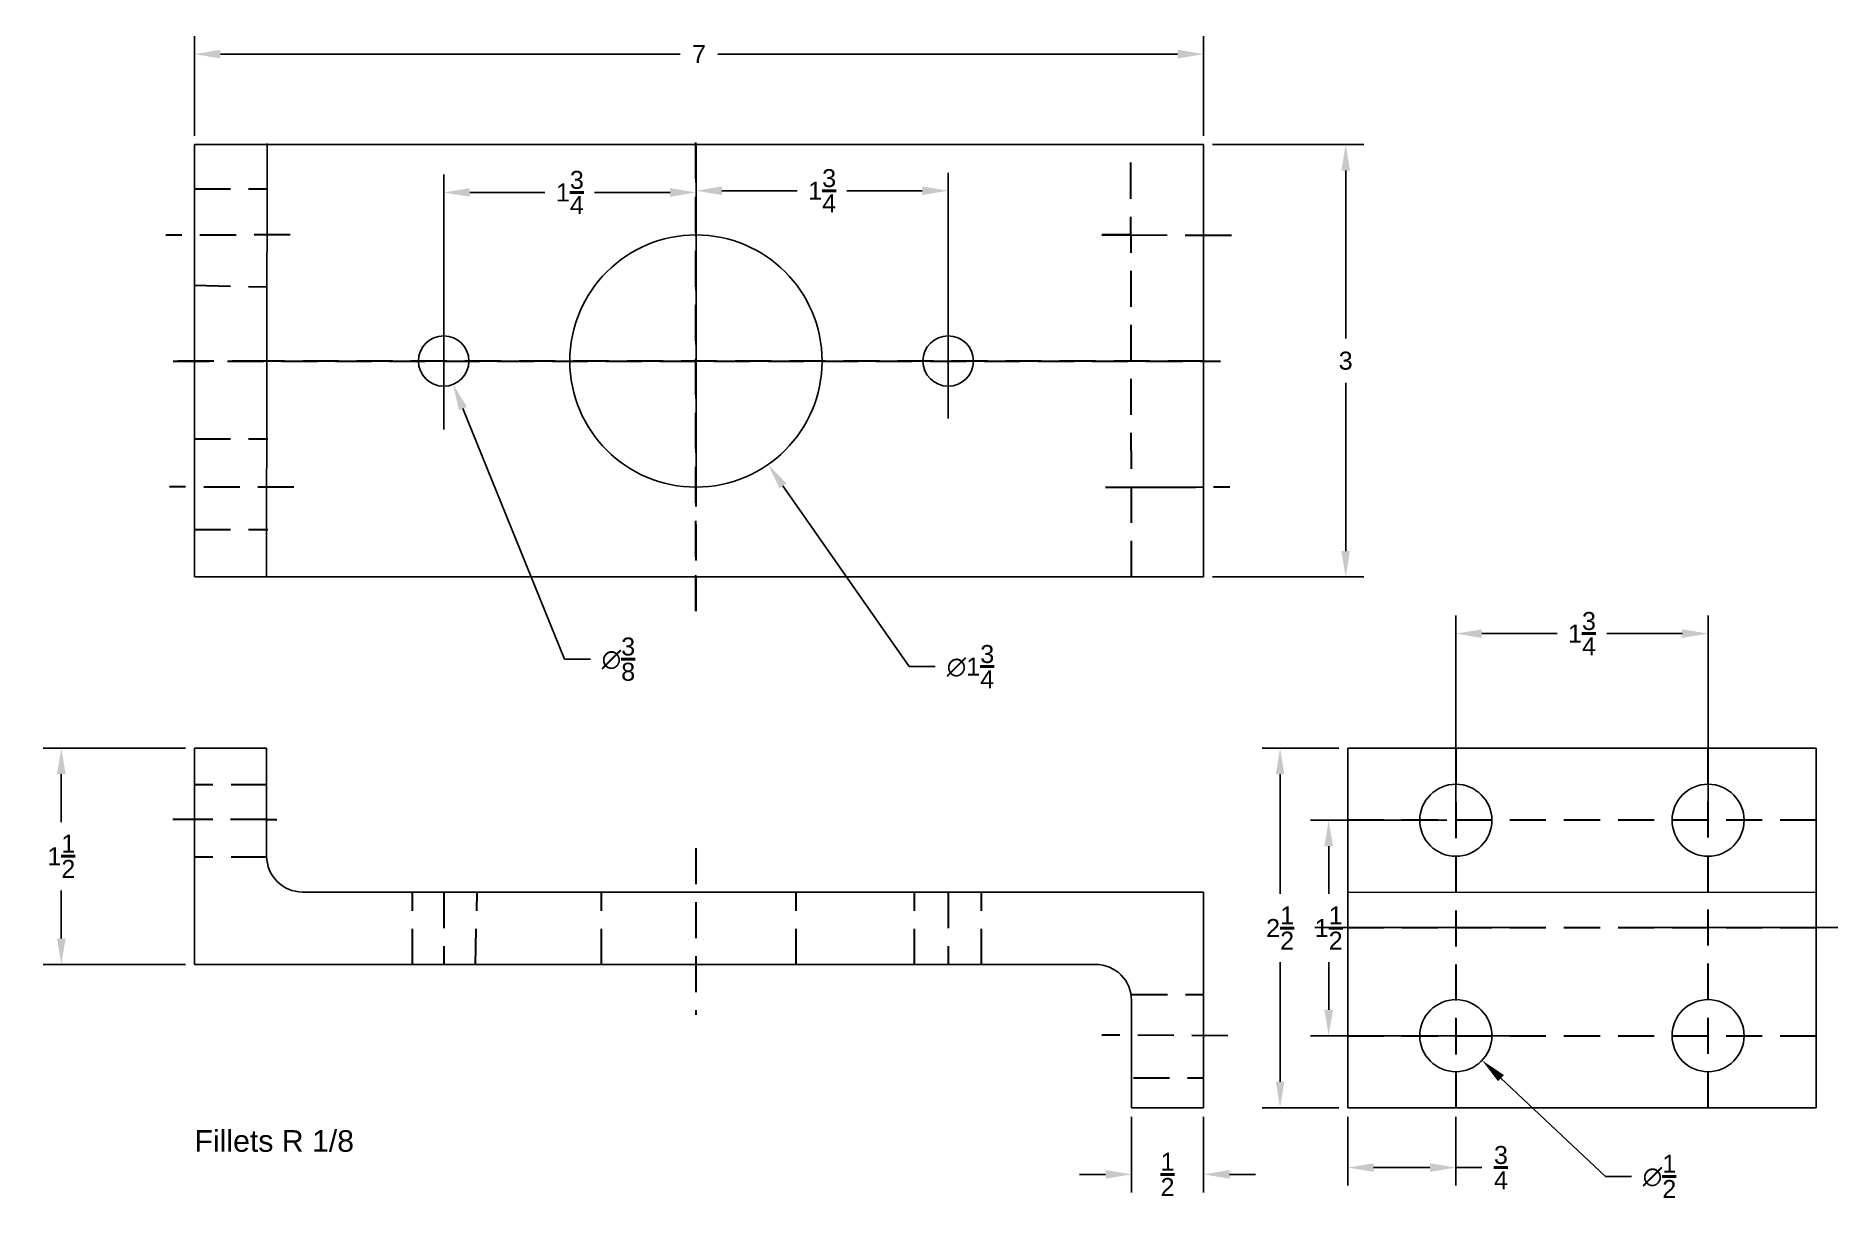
# Model space of a CAD drawing. Header units: inches. Extents: x -4.8 to 7.7, y -0.3 to 7.8.
import ezdxf

# ---------------------------------------------------------------- set-up
doc = ezdxf.new("R2010")
doc.units = ezdxf.units.IN
doc.header["$MEASUREMENT"] = 0
doc.linetypes.add('CENTER', pattern=[2, 1.25, -0.25, 0.25, -0.25])
doc.linetypes.add('HIDDEN', pattern=[0.375, 0.25, -0.125])
for name, color, linetype in [('Center lines', 1, 'CENTER'), ('Object Lines', 5, 'Continuous'), ('Ttitle Block lettering', 3, 'Continuous')]:
    doc.layers.add(name, color=color, linetype=linetype)
doc.layers.add('Dimensions', color=6, linetype='Continuous', lineweight=40)
doc.layers.add('Hidden Lines', color=4, linetype='HIDDEN', lineweight=30)
doc.styles.get("Standard").update_dxf_attribs({"font": 'arial.ttf'})
doc.dimstyles.new('Mechanical', dxfattribs={"dimtxt": 0.125, "dimasz": 0.18, "dimexe": 0.125, "dimexo": 0.0625, "dimgap": 0.09, "dimtad": 0, "dimtih": 1, "dimtoh": 1, "dimdec": 4, "dimzin": 0, "dimdsep": 46, "dimlunit": 5, "dimtxsty": 'Standard', "dimcen": -0.125, "dimadec": 0, "dimazin": 0, "dimtfac": 1, "dimtdec": 4, "dimtofl": 0, "dimtmove": 0, "dimatfit": 3, "dimfxl": 1, "dimtolj": 1, "dimtzin": 0, "dimarcsym": 0})

# ---------------------------------------------------------------- blocks, each defined once
blk = doc.blocks.new('*D15')
at = {"layer": 'Defpoints', "color": 0}
for p in [(-3.682, 2.812), (-4.606, 1.312), (-3.682, 1.312)]:
    blk.add_point(p, dxfattribs=at)
at = {"layer": 'Dimensions', "color": 0, "lineweight": -2}
for p, q in [((-3.744, 2.812), (-4.731, 2.812)), ((-4.606, 2.632), (-4.606, 2.298)), ((-4.606, 1.492), (-4.606, 1.825)), ((-3.744, 1.312), (-4.731, 1.312))]:
    blk.add_line(p, q, dxfattribs=at)
at = {"layer": 'Dimensions', "color": 0}
for points in [[(-4.636, 2.632), (-4.576, 2.632), (-4.606, 2.812)], [(-4.636, 1.492), (-4.576, 1.492), (-4.606, 1.312)]]:
    blk.add_solid(points, dxfattribs=at)
at = {"layer": 'Dimensions', "color": 0, "insert": (-4.606, 2.062), "char_height": 0.125, "attachment_point": 5}
blk.add_mtext('\\A1;1{\\H1.000000x;\\S1/2;}', dxfattribs=at)
blk = doc.blocks.new('*D16')
at = {"layer": 'Defpoints', "color": 0}
for p in [(2.818, 0.317), (3.318, 0.317), (3.318, -0.145)]:
    blk.add_point(p, dxfattribs=at)
at = {"layer": 'Dimensions', "color": 0, "lineweight": -2}
for p, q in [((2.818, 0.255), (2.818, -0.27)), ((3.318, 0.255), (3.318, -0.27)), ((2.638, -0.145), (2.458, -0.145)), ((3.498, -0.145), (3.678, -0.145))]:
    blk.add_line(p, q, dxfattribs=at)
at = {"layer": 'Dimensions', "color": 0}
for points in [[(2.638, -0.115), (2.638, -0.175), (2.818, -0.145)], [(3.498, -0.115), (3.498, -0.175), (3.318, -0.145)]]:
    blk.add_solid(points, dxfattribs=at)
at = {"layer": 'Dimensions', "color": 0, "insert": (3.068, -0.145), "char_height": 0.125, "attachment_point": 5}
blk.add_mtext('\\A1;{\\H1.000000x;\\S1/2;}', dxfattribs=at)
blk = doc.blocks.new('*D18')
at = {"layer": 'Defpoints', "color": 0}
for p in [(3.318, 7.628), (-3.682, 7), (3.318, 7)]:
    blk.add_point(p, dxfattribs=at)
at = {"layer": 'Dimensions', "color": 0, "lineweight": -2}
for p, q in [((-3.682, 7.062), (-3.682, 7.753)), ((3.318, 7.062), (3.318, 7.753)), ((-3.502, 7.628), (-0.312, 7.628)), ((3.138, 7.628), (-0.051, 7.628))]:
    blk.add_line(p, q, dxfattribs=at)
at = {"layer": 'Dimensions', "color": 0}
for points in [[(-3.502, 7.658), (-3.502, 7.598), (-3.682, 7.628)], [(3.138, 7.658), (3.138, 7.598), (3.318, 7.628)]]:
    blk.add_solid(points, dxfattribs=at)
at = {"layer": 'Dimensions', "color": 0, "insert": (-0.182, 7.628), "char_height": 0.125, "attachment_point": 5}
blk.add_mtext('\\A1;7', dxfattribs=at)
blk = doc.blocks.new('*D19')
at = {"layer": 'Defpoints', "color": 0}
for p in [(3.318, 7), (3.318, 4), (4.304, 4)]:
    blk.add_point(p, dxfattribs=at)
at = {"layer": 'Dimensions', "color": 0, "lineweight": -2}
for p, q in [((3.381, 7), (4.429, 7)), ((4.304, 6.82), (4.304, 5.654)), ((4.304, 4.18), (4.304, 5.346)), ((3.381, 4), (4.429, 4))]:
    blk.add_line(p, q, dxfattribs=at)
at = {"layer": 'Dimensions', "color": 0}
for points in [[(4.274, 6.82), (4.334, 6.82), (4.304, 7)], [(4.274, 4.18), (4.334, 4.18), (4.304, 4)]]:
    blk.add_solid(points, dxfattribs=at)
at = {"layer": 'Dimensions', "color": 0, "insert": (4.304, 5.5), "char_height": 0.125, "attachment_point": 5}
blk.add_mtext('\\A1;3', dxfattribs=at)
blk = doc.blocks.new('*D21')
at = {"layer": 'Defpoints', "color": 0}
for p in [(6.818, 3.607), (5.068, 2.312), (6.818, 2.312)]:
    blk.add_point(p, dxfattribs=at)
at = {"layer": 'Dimensions', "color": 0, "lineweight": -2}
for p, q in [((5.068, 2.374), (5.068, 3.732)), ((6.818, 2.374), (6.818, 3.732)), ((5.248, 3.607), (5.771, 3.607)), ((6.638, 3.607), (6.116, 3.607))]:
    blk.add_line(p, q, dxfattribs=at)
at = {"layer": 'Dimensions', "color": 0}
for points in [[(5.248, 3.637), (5.248, 3.577), (5.068, 3.607)], [(6.638, 3.637), (6.638, 3.577), (6.818, 3.607)]]:
    blk.add_solid(points, dxfattribs=at)
at = {"layer": 'Dimensions', "color": 0, "insert": (5.943, 3.607), "char_height": 0.125, "attachment_point": 5}
blk.add_mtext('\\A1;1{\\H1.000000x;\\S3/4;}', dxfattribs=at)
blk = doc.blocks.new('*D22')
at = {"layer": 'Defpoints', "color": 0}
for p in [(4.318, 0.317), (5.068, 0.317), (5.068, -0.098)]:
    blk.add_point(p, dxfattribs=at)
at = {"layer": 'Dimensions', "color": 0, "lineweight": -2}
for p, q in [((4.318, 0.255), (4.318, -0.223)), ((5.068, 0.255), (5.068, -0.223)), ((4.498, -0.098), (4.888, -0.098)), ((5.068, -0.098), (5.248, -0.098))]:
    blk.add_line(p, q, dxfattribs=at)
at = {"layer": 'Dimensions', "color": 0}
for points in [[(4.498, -0.068), (4.498, -0.128), (4.318, -0.098)], [(4.888, -0.068), (4.888, -0.128), (5.068, -0.098)]]:
    blk.add_solid(points, dxfattribs=at)
at = {"layer": 'Dimensions', "color": 0, "insert": (5.381, -0.098), "char_height": 0.125, "attachment_point": 5}
blk.add_mtext('\\A1;{\\H1.000000x;\\S3/4;}', dxfattribs=at)
blk = doc.blocks.new('*D23')
at = {"layer": 'Defpoints', "color": 0}
for p in [(4.886, 0.988), (5.25, 0.646)]:
    blk.add_point(p, dxfattribs=at)
at = {"layer": 'Dimensions', "color": 0, "lineweight": -2}
for p, q in [((5.068, 1.067), (5.068, 1.192)), ((5.068, 0.692), (5.068, 0.942)), ((4.818, 0.817), (4.693, 0.817)), ((4.943, 0.817), (5.193, 0.817)), ((5.318, 0.817), (5.443, 0.817)), ((5.068, 0.567), (5.068, 0.442)), ((6.106, -0.159), (5.381, 0.522)), ((6.286, -0.159), (6.106, -0.159))]:
    blk.add_line(p, q, dxfattribs=at)
at = {"layer": 'Dimensions', "color": 0}
blk.add_solid([(5.402, 0.544), (5.361, 0.501), (5.25, 0.646)], dxfattribs=at)
at = {"layer": 'Dimensions', "color": 0, "insert": (6.481, -0.159), "char_height": 0.125, "attachment_point": 5}
blk.add_mtext('\\A1;∅{\\H1.000000x;\\S1/2;}', dxfattribs=at)
blk = doc.blocks.new('*D24')
at = {"layer": 'Defpoints', "color": 0}
for p in [(5.068, 2.312), (4.186, 0.817), (5.068, 0.817)]:
    blk.add_point(p, dxfattribs=at)
at = {"layer": 'Dimensions', "color": 0, "lineweight": -2}
for p, q in [((5.006, 2.312), (4.061, 2.312)), ((4.186, 2.132), (4.186, 1.801)), ((4.186, 0.997), (4.186, 1.328)), ((5.006, 0.817), (4.061, 0.817))]:
    blk.add_line(p, q, dxfattribs=at)
at = {"layer": 'Dimensions', "color": 0}
for points in [[(4.156, 2.132), (4.216, 2.132), (4.186, 2.312)], [(4.156, 0.997), (4.216, 0.997), (4.186, 0.817)]]:
    blk.add_solid(points, dxfattribs=at)
at = {"layer": 'Dimensions', "color": 0, "insert": (4.186, 1.564), "char_height": 0.125, "attachment_point": 5}
blk.add_mtext('\\A1;1{\\H1.000000x;\\S1/2;}', dxfattribs=at)
blk = doc.blocks.new('*D25')
at = {"layer": 'Defpoints', "color": 0}
for p in [(4.318, 2.812), (3.849, 0.317), (4.318, 0.317)]:
    blk.add_point(p, dxfattribs=at)
at = {"layer": 'Dimensions', "color": 0, "lineweight": -2}
for p, q in [((4.256, 2.812), (3.724, 2.812)), ((3.849, 2.632), (3.849, 1.801)), ((3.849, 0.497), (3.849, 1.328)), ((4.256, 0.317), (3.724, 0.317))]:
    blk.add_line(p, q, dxfattribs=at)
at = {"layer": 'Dimensions', "color": 0}
for points in [[(3.819, 2.632), (3.879, 2.632), (3.849, 2.812)], [(3.819, 0.497), (3.879, 0.497), (3.849, 0.317)]]:
    blk.add_solid(points, dxfattribs=at)
at = {"layer": 'Dimensions', "color": 0, "insert": (3.849, 1.564), "char_height": 0.125, "attachment_point": 5}
blk.add_mtext('\\A1;2{\\H1.000000x;\\S1/2;}', dxfattribs=at)
blk = doc.blocks.new('*D27')
at = {"layer": 'Defpoints', "color": 0}
for p in [(-0.203, 6.668), (-1.953, 5.498), (-0.203, 5.498)]:
    blk.add_point(p, dxfattribs=at)
at = {"layer": 'Dimensions', "color": 0, "lineweight": -2}
for p, q in [((-1.953, 5.561), (-1.953, 6.793)), ((-0.203, 5.561), (-0.203, 6.793)), ((-1.773, 6.668), (-1.251, 6.668)), ((-0.383, 6.668), (-0.906, 6.668))]:
    blk.add_line(p, q, dxfattribs=at)
at = {"layer": 'Dimensions', "color": 0}
for points in [[(-1.773, 6.698), (-1.773, 6.638), (-1.953, 6.668)], [(-0.383, 6.698), (-0.383, 6.638), (-0.203, 6.668)]]:
    blk.add_solid(points, dxfattribs=at)
at = {"layer": 'Dimensions', "color": 0, "insert": (-1.078, 6.668), "char_height": 0.125, "attachment_point": 5}
blk.add_mtext('\\A1;1{\\H1.000000x;\\S3/4;}', dxfattribs=at)
blk = doc.blocks.new('*D28')
at = {"layer": 'Defpoints', "color": 0}
for p in [(-0.203, 6.68), (-0.203, 5.498), (1.547, 5.498)]:
    blk.add_point(p, dxfattribs=at)
at = {"layer": 'Dimensions', "color": 0, "lineweight": -2}
for p, q in [((-0.203, 5.561), (-0.203, 6.805)), ((1.547, 5.561), (1.547, 6.805)), ((-0.023, 6.68), (0.499, 6.68)), ((1.367, 6.68), (0.844, 6.68))]:
    blk.add_line(p, q, dxfattribs=at)
at = {"layer": 'Dimensions', "color": 0}
for points in [[(-0.023, 6.71), (-0.023, 6.65), (-0.203, 6.68)], [(1.367, 6.71), (1.367, 6.65), (1.547, 6.68)]]:
    blk.add_solid(points, dxfattribs=at)
at = {"layer": 'Dimensions', "color": 0, "insert": (0.672, 6.68), "char_height": 0.125, "attachment_point": 5}
blk.add_mtext('\\A1;1{\\H1.000000x;\\S3/4;}', dxfattribs=at)
blk = doc.blocks.new('*D29')
at = {"layer": 'Defpoints', "color": 0}
for p in [(-0.704, 6.216), (0.297, 4.781)]:
    blk.add_point(p, dxfattribs=at)
at = {"layer": 'Dimensions', "color": 0, "lineweight": -2}
for p, q in [((-0.203, 5.748), (-0.203, 6.498)), ((-0.203, 5.373), (-0.203, 5.623)), ((-0.453, 5.498), (-1.203, 5.498)), ((-0.328, 5.498), (-0.078, 5.498)), ((0.047, 5.498), (0.797, 5.498)), ((-0.203, 5.248), (-0.203, 4.498)), ((1.275, 3.378), (0.4, 4.633)), ((1.455, 3.378), (1.275, 3.378))]:
    blk.add_line(p, q, dxfattribs=at)
at = {"layer": 'Dimensions', "color": 0}
blk.add_solid([(0.425, 4.65), (0.376, 4.616), (0.297, 4.781)], dxfattribs=at)
at = {"layer": 'Dimensions', "color": 0, "insert": (1.701, 3.378), "char_height": 0.125, "attachment_point": 5}
blk.add_mtext('\\A1;∅1{\\H1.000000x;\\S3/4;}', dxfattribs=at)
blk = doc.blocks.new('*D30')
at = {"layer": 'Defpoints', "color": 0}
for p in [(-2.019, 5.661), (-1.888, 5.336)]:
    blk.add_point(p, dxfattribs=at)
at = {"layer": 'Dimensions', "color": 0, "lineweight": -2}
for p, q in [((-1.953, 5.373), (-1.953, 5.623)), ((-2.078, 5.498), (-1.828, 5.498)), ((-1.116, 3.43), (-1.82, 5.169)), ((-0.936, 3.43), (-1.116, 3.43))]:
    blk.add_line(p, q, dxfattribs=at)
at = {"layer": 'Dimensions', "color": 0}
blk.add_solid([(-1.792, 5.18), (-1.848, 5.158), (-1.888, 5.336)], dxfattribs=at)
at = {"layer": 'Dimensions', "color": 0, "insert": (-0.741, 3.43), "char_height": 0.125, "attachment_point": 5}
blk.add_mtext('\\A1;∅{\\H1.000000x;\\S3/8;}', dxfattribs=at)

msp = doc.modelspace()

# ---------------------------------------------------------------- linework, layer by layer
at = {"layer": 'Center lines'}
for p, q in [((-1.95337, 5.49828), (-1.95337, 5.9737)), ((-1.95337, 5.9737), (-1.95337, 5.02286)), ((1.54663, 5.49828), (1.54663, 5.9223)), ((1.54663, 5.9223), (1.54663, 5.09996)), ((-3.18178, 2.31818), (-3.17876, 2.31818)), ((-3.18178, 2.31818), (-3.17876, 2.31818)), ((4.31822, 1.56713), (4.09068, 1.56713)), ((4.31822, 1.56713), (7.56822, 1.56713)), ((7.56822, 1.56713), (7.719, 1.56713))]:
    msp.add_line(p, q, dxfattribs=at)
at = {"layer": 'Hidden Lines', "color": 1}
for p, q in [((-0.20337, 3.76365), (-0.20337, 7.13012)), ((-0.20337, 6.98878), (-0.20337, 3.99493)), ((-3.01908, 6.37328), (-3.88051, 6.37202)), ((2.61233, 6.37328), (2.81464, 6.37328)), ((2.81464, 6.37328), (3.31947, 6.37202)), ((3.31947, 6.37202), (3.51233, 6.37202)), ((-3.82908, 5.49828), (3.43519, 5.49828)), ((-2.99337, 4.62328), (-3.8548, 4.62454)), ((2.63805, 4.62328), (3.49947, 4.62454)), ((-3.67145, 2.31818), (-3.83186, 2.31818)), ((-3.18178, 2.31818), (-3.67145, 2.31818)), ((-3.17876, 2.31818), (-3.11001, 2.31818)), ((-0.20337, 2.11896), (-0.20337, 0.96253)), ((-1.95337, 1.81384), (-1.95194, 1.30946)), ((1.54663, 1.81384), (1.54519, 1.30946)), ((3.48662, 0.81713), (2.61233, 0.82119))]:
    msp.add_line(p, q, dxfattribs=at)
at = {"layer": 'Hidden Lines'}
for p, q in [((2.81822, 4), (2.81371, 6.9901)), ((-3.68178, 6.69325), (-3.17337, 6.69325)), ((2.81464, 6.37328), (2.61233, 6.37328)), ((-3.68178, 6.0251), (-3.17862, 6.01225)), ((-3.17337, 5.49828), (-3.82908, 5.49828)), ((3.31947, 5.49828), (-3.17337, 5.49828)), ((-3.68178, 4.95862), (-3.17337, 4.95862)), ((2.81728, 4.62328), (3.31947, 4.62454)), ((-3.68178, 4.32901), (-3.17337, 4.32901)), ((-0.20337, 3.99493), (-0.20337, 3.76365)), ((5.06822, 2.81181), (5.06822, 0.31713)), ((6.81822, 0.31713), (6.81822, 2.81181)), ((-3.17876, 2.55864), (-3.68291, 2.55864)), ((-3.17876, 2.31818), (-3.67145, 2.31818)), ((7.56822, 2.31181), (4.31822, 2.31181)), ((-3.17876, 2.05481), (-3.68291, 2.05481)), ((-2.17051, 1.30946), (-2.17051, 1.81058)), ((-1.73337, 1.30946), (-1.72051, 1.81058)), ((-0.85909, 1.30946), (-0.85909, 1.81058)), ((0.49091, 1.30946), (0.49091, 1.81058)), ((1.31376, 1.30946), (1.31376, 1.81058)), ((1.77662, 1.30946), (1.77662, 1.81058)), ((4.31822, 1.56713), (7.56822, 1.56713)), ((2.81805, 1.10387), (3.31947, 1.10387)), ((4.31822, 0.81713), (7.56822, 0.81713)), ((2.8309, 0.52566), (3.31947, 0.52566))]:
    msp.add_line(p, q, dxfattribs=at)
at = {"layer": 'Object Lines'}
for p, q in [((-3.18178, 4), (-3.17862, 7.00698)), ((3.31822, 7), (-3.68178, 7)), ((-3.68178, 7), (-3.68178, 4)), ((3.31822, 4), (3.31822, 7)), ((-3.68178, 4), (3.31822, 4)), ((-3.68178, 2.81181), (-3.68178, 1.31181)), ((-3.68178, 2.81181), (-3.18178, 2.81181)), ((-3.18178, 2.81181), (-3.18178, 2.06384)), ((4.31822, 2.81181), (4.31822, 0.31713)), ((7.56822, 2.81181), (4.31822, 2.81181)), ((7.56822, 0.31713), (7.56822, 2.81181)), ((-2.93178, 1.81384), (3.31822, 1.81384)), ((3.31822, 1.81384), (3.31822, 0.31713)), ((4.31822, 1.81384), (7.56012, 1.8096)), ((-3.68178, 1.31181), (-3.18178, 1.31181)), ((-3.18178, 1.31181), (2.56822, 1.31181)), ((2.81822, 0.31713), (2.81822, 1.06181)), ((3.31822, 0.31713), (2.81822, 0.31713)), ((2.81822, 0.31713), (3.31822, 0.31713)), ((4.31822, 0.31713), (7.56822, 0.31713))]:
    msp.add_line(p, q, dxfattribs=at)
for centre, radius in [((-0.20337, 5.49828), 0.875), ((-1.95337, 5.49828), 0.175), ((1.54663, 5.49828), 0.175), ((5.06822, 2.31181), 0.25), ((6.81822, 2.31181), 0.25), ((5.06822, 0.81713), 0.25), ((6.81822, 0.81713), 0.25)]:
    msp.add_circle(centre, radius, dxfattribs=at)
for centre, start, end in [((-2.93178, 2.06384), 180, 270), ((2.56822, 1.06181), 0, 90)]:
    msp.add_arc(centre, 0.25, start, end, dxfattribs=at)

# ---------------------------------------------------------------- texts
at = {"layer": 'Ttitle Block lettering'}
msp.add_text('Fillets R 1/8', height=0.15, dxfattribs=at).set_placement((-3.68178, 0.0117))

# ---------------------------------------------------------------- dimensions: what is measured, and where the dimension line sits
at = {"layer": 'Dimensions'}
for base, p1, p2, picture, middle in [((3.31822, 7.62849), (-3.68178, 7), (3.31822, 7), '*D18', (-0.18178, 7.62849)), ((-0.20337, 6.66756), (-1.95337, 5.49828), (-0.20337, 5.49828), '*D27', (-1.07837, 6.66756)), ((-0.20337, 6.6804), (1.54663, 5.49828), (-0.20337, 5.49828), '*D28', (0.67163, 6.6804)), ((6.81822, 3.60663), (5.06822, 2.31181), (6.81822, 2.31181), '*D21', (5.94322, 3.60663)), ((3.31822, -0.14462), (2.81822, 0.31713), (3.31822, 0.31713), '*D16', (3.06822, -0.14462)), ((5.06822, -0.09764), (4.31822, 0.31713), (5.06822, 0.31713), '*D22', (5.38145, -0.09764))]:
    dim = msp.add_linear_dim(base=base, p1=p1, p2=p2, dimstyle='Mechanical', dxfattribs=at)
    dim.commit()
    dim.dimension.update_dxf_attribs({"geometry": picture, "text_midpoint": middle})
for base, p1, p2, picture, middle in [((4.3042, 4), (3.31822, 7), (3.31822, 4), '*D19', (4.3042, 5.5)), ((-4.6059, 1.31181), (-3.68178, 2.81181), (-3.68178, 1.31181), '*D15', (-4.6059, 2.06181)), ((3.84906, 0.31713), (4.31822, 2.81181), (4.31822, 0.31713), '*D25', (3.84906, 1.56447)), ((4.18602, 0.81713), (5.06822, 2.31181), (5.06822, 0.81713), '*D24', (4.18602, 1.56447))]:
    dim = msp.add_linear_dim(base=base, p1=p1, p2=p2, angle=90, dimstyle='Mechanical', dxfattribs=at)
    dim.commit()
    dim.dimension.update_dxf_attribs({"geometry": picture, "text_midpoint": middle})
for p1, p2, picture, middle in [((-0.7039, 6.21599), (0.29715, 4.78058), '*D29', (1.70136, 3.37817)), ((-2.01902, 5.6605), (-1.88773, 5.33606), '*D30', (-0.74067, 3.42957)), ((4.88613, 0.98843), (5.25031, 0.64583), '*D23', (6.48145, -0.15887))]:
    dim = msp.add_diameter_dim_2p(p1=p1, p2=p2, dimstyle='Mechanical', dxfattribs=at)
    dim.commit()
    dim.dimension.update_dxf_attribs({"geometry": picture, "text_midpoint": middle, "dimtype": 163})

doc.saveas('drawing.dxf')
